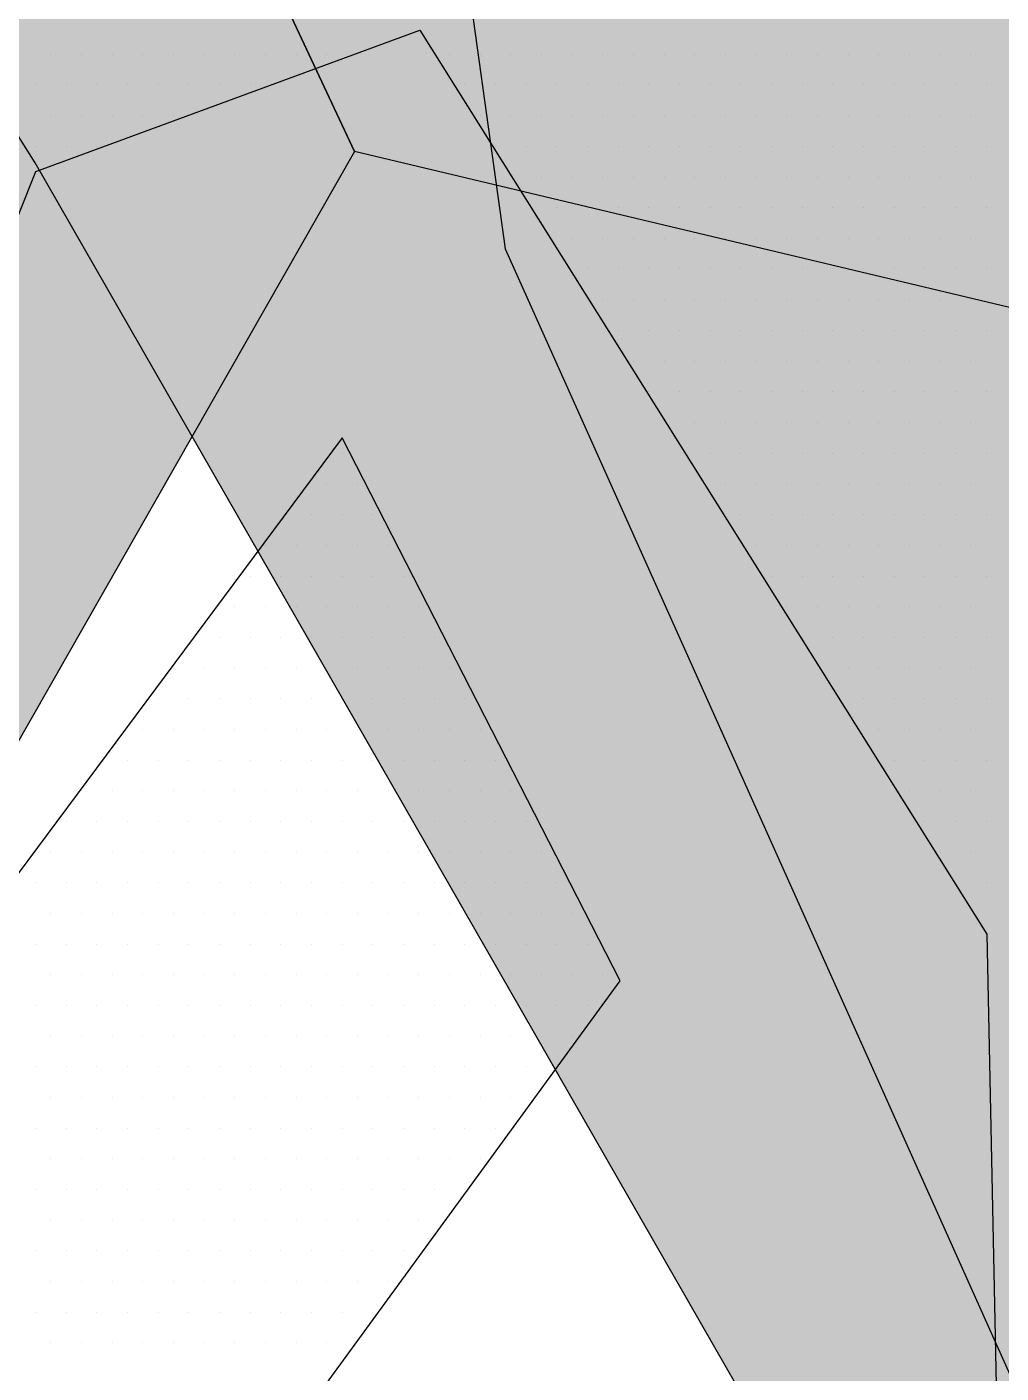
# Paper-space layout 'TOP_A1_00200_01-01-2017_MODELE' of a CAD drawing. Header units: millimetres. Extents: x -52 to 293, y -3 to 294.
# Drawn here: x -16.643 to -13.73, y 51.535 to 55.559 of the extents above; entities that cross this region are included whole.
import ezdxf

# ---------------------------------------------------------------- set-up
doc = ezdxf.new("R2010")
doc.units = ezdxf.units.MM
doc.header["$LTSCALE"] = 2
doc.linetypes.add('CACHEX2', pattern=[0.75, 0.5, -0.25])
for name, color, linetype in [('CALQUE_7', 4, 'Continuous'), ('CARTOUCHE', 7, 'Continuous'), ('rosace', 7, 'Continuous')]:
    doc.layers.add(name, color=color, linetype=linetype)

# ---------------------------------------------------------------- blocks, each defined once
blk = doc.blocks.new('A$C715108E3')
at = {"layer": 'CALQUE_7', "color": 131}
for p, q in [((-7.8185, -14.5238), (-7.8185, -14.5238)), ((-7.7267, -14.5238), (-7.7267, -14.5238)), ((-7.635, -14.5238), (-7.635, -14.5238)), ((-7.5434, -14.5238), (-7.5434, -14.5238)), ((-7.4515, -14.5238), (-7.4515, -14.5238)), ((-7.3597, -14.5238), (-7.3597, -14.5238)), ((-7.2683, -14.5238), (-7.2683, -14.5238)), ((-7.1764, -14.5238), (-7.1764, -14.5238)), ((-7.0846, -14.5238), (-7.0846, -14.5238)), ((-6.9928, -14.5238), (-6.9928, -14.5238)), ((-6.6689, -14.5238), (-6.6689, -14.5238)), ((-6.6262, -14.5238), (-6.6262, -14.5238)), ((-6.5343, -14.5238), (-6.5343, -14.5238)), ((-6.4423, -14.5238), (-6.4423, -14.5238)), ((-6.3511, -14.5238), (-6.3511, -14.5238)), ((-6.259, -14.5238), (-6.259, -14.5238)), ((-6.1674, -14.5238), (-6.1674, -14.5238)), ((-6.0757, -14.5238), (-6.0757, -14.5238)), ((-5.9841, -14.5238), (-5.9841, -14.5238)), ((-5.8921, -14.5238), (-5.8921, -14.5238)), ((-5.8001, -14.5238), (-5.8001, -14.5238)), ((-5.7088, -14.5238), (-5.7088, -14.5238)), ((-5.6168, -14.5238), (-5.6168, -14.5238)), ((-5.5248, -14.5238), (-5.5248, -14.5238)), ((-5.4335, -14.5238), (-5.4335, -14.5238)), ((-5.3417, -14.5238), (-5.3417, -14.5238)), ((-5.2498, -14.5238), (-5.2498, -14.5238)), ((-5.1584, -14.5238), (-5.1584, -14.5238)), ((-5.0665, -14.5238), (-5.0665, -14.5238)), ((-7.8642, -14.6152), (-7.8642, -14.6152)), ((-7.7724, -14.6152), (-7.7724, -14.6152)), ((-7.6809, -14.6152), (-7.6809, -14.6152)), ((-7.5891, -14.6152), (-7.5891, -14.6152)), ((-7.4973, -14.6152), (-7.4973, -14.6152)), ((-7.4058, -14.6152), (-7.4058, -14.6152)), ((-7.314, -14.6152), (-7.314, -14.6152)), ((-7.2222, -14.6152), (-7.2222, -14.6152)), ((-6.6116, -14.6152), (-6.6116, -14.6152)), ((-6.5799, -14.6152), (-6.5799, -14.6152)), ((-6.4886, -14.6152), (-6.4886, -14.6152)), ((-6.3966, -14.6152), (-6.3966, -14.6152)), ((-6.3046, -14.6152), (-6.3046, -14.6152)), ((-6.2133, -14.6152), (-6.2133, -14.6152)), ((-6.1213, -14.6152), (-6.1213, -14.6152)), ((-6.0296, -14.6152), (-6.0296, -14.6152)), ((-5.9376, -14.6152), (-5.9376, -14.6152)), ((-5.8465, -14.6152), (-5.8465, -14.6152)), ((-5.7545, -14.6152), (-5.7545, -14.6152)), ((-5.6625, -14.6152), (-5.6625, -14.6152)), ((-5.5712, -14.6152), (-5.5712, -14.6152)), ((-5.4792, -14.6152), (-5.4792, -14.6152)), ((-5.3874, -14.6152), (-5.3874, -14.6152)), ((-5.2959, -14.6152), (-5.2959, -14.6152)), ((-5.2041, -14.6152), (-5.2041, -14.6152)), ((-5.1123, -14.6152), (-5.1123, -14.6152)), ((-5.0208, -14.6152), (-5.0208, -14.6152)), ((-7.8185, -14.7076), (-7.8185, -14.7076)), ((-7.7267, -14.7076), (-7.7267, -14.7076)), ((-7.635, -14.7076), (-7.635, -14.7076)), ((-7.5434, -14.7076), (-7.5434, -14.7076)), ((-7.4515, -14.7076), (-7.4515, -14.7076)), ((-6.5544, -14.7076), (-6.5544, -14.7076)), ((-6.5343, -14.7076), (-6.5343, -14.7076)), ((-6.4423, -14.7076), (-6.4423, -14.7076)), ((-6.3511, -14.7076), (-6.3511, -14.7076)), ((-6.259, -14.7076), (-6.259, -14.7076)), ((-6.1674, -14.7076), (-6.1674, -14.7076)), ((-6.0757, -14.7076), (-6.0757, -14.7076)), ((-5.9841, -14.7076), (-5.9841, -14.7076)), ((-5.8921, -14.7076), (-5.8921, -14.7076)), ((-5.8001, -14.7076), (-5.8001, -14.7076)), ((-5.7088, -14.7076), (-5.7088, -14.7076)), ((-5.6168, -14.7076), (-5.6168, -14.7076)), ((-5.5248, -14.7076), (-5.5248, -14.7076)), ((-5.4335, -14.7076), (-5.4335, -14.7076)), ((-5.3417, -14.7076), (-5.3417, -14.7076)), ((-5.2498, -14.7076), (-5.2498, -14.7076)), ((-5.1584, -14.7076), (-5.1584, -14.7076)), ((-5.0665, -14.7076), (-5.0665, -14.7076)), ((-7.8642, -14.7991), (-7.8642, -14.7991)), ((-7.7724, -14.7991), (-7.7724, -14.7991)), ((-7.6809, -14.7991), (-7.6809, -14.7991)), ((-6.4965, -14.7991), (-6.4965, -14.7991)), ((-6.4886, -14.7991), (-6.4886, -14.7991)), ((-6.3966, -14.7991), (-6.3966, -14.7991)), ((-6.3046, -14.7991), (-6.3046, -14.7991)), ((-6.2133, -14.7991), (-6.2133, -14.7991)), ((-6.1213, -14.7991), (-6.1213, -14.7991)), ((-6.0296, -14.7991), (-6.0296, -14.7991)), ((-5.9376, -14.7991), (-5.9376, -14.7991)), ((-5.8465, -14.7991), (-5.8465, -14.7991)), ((-5.7545, -14.7991), (-5.7545, -14.7991)), ((-5.6625, -14.7991), (-5.6625, -14.7991)), ((-5.5712, -14.7991), (-5.5712, -14.7991)), ((-5.4792, -14.7991), (-5.4792, -14.7991)), ((-5.3874, -14.7991), (-5.3874, -14.7991)), ((-5.2959, -14.7991), (-5.2959, -14.7991)), ((-5.2041, -14.7991), (-5.2041, -14.7991)), ((-5.1123, -14.7991), (-5.1123, -14.7991)), ((-5.0208, -14.7991), (-5.0208, -14.7991)), ((-6.4391, -14.8905), (-6.4391, -14.8905)), ((-6.3511, -14.8905), (-6.3511, -14.8905)), ((-6.259, -14.8905), (-6.259, -14.8905)), ((-6.1674, -14.8905), (-6.1674, -14.8905)), ((-6.0757, -14.8905), (-6.0757, -14.8905)), ((-5.9841, -14.8905), (-5.9841, -14.8905)), ((-5.8921, -14.8905), (-5.8921, -14.8905)), ((-5.8001, -14.8905), (-5.8001, -14.8905)), ((-5.7088, -14.8905), (-5.7088, -14.8905)), ((-5.6168, -14.8905), (-5.6168, -14.8905)), ((-5.5248, -14.8905), (-5.5248, -14.8905)), ((-5.4335, -14.8905), (-5.4335, -14.8905)), ((-5.3417, -14.8905), (-5.3417, -14.8905)), ((-5.2498, -14.8905), (-5.2498, -14.8905)), ((-5.1584, -14.8905), (-5.1584, -14.8905)), ((-5.0665, -14.8905), (-5.0665, -14.8905)), ((-6.3812, -14.9827), (-6.3812, -14.9827)), ((-6.3046, -14.9827), (-6.3046, -14.9827)), ((-6.2133, -14.9827), (-6.2133, -14.9827)), ((-6.1213, -14.9827), (-6.1213, -14.9827)), ((-6.0296, -14.9827), (-6.0296, -14.9827)), ((-5.9376, -14.9827), (-5.9376, -14.9827)), ((-5.8465, -14.9827), (-5.8465, -14.9827)), ((-5.7545, -14.9827), (-5.7545, -14.9827)), ((-5.6625, -14.9827), (-5.6625, -14.9827)), ((-5.5712, -14.9827), (-5.5712, -14.9827)), ((-5.4792, -14.9827), (-5.4792, -14.9827)), ((-5.3874, -14.9827), (-5.3874, -14.9827)), ((-5.2959, -14.9827), (-5.2959, -14.9827)), ((-5.2041, -14.9827), (-5.2041, -14.9827)), ((-5.1123, -14.9827), (-5.1123, -14.9827)), ((-5.0208, -14.9827), (-5.0208, -14.9827)), ((-6.3239, -15.0742), (-6.3239, -15.0742)), ((-6.259, -15.0742), (-6.259, -15.0742)), ((-6.1674, -15.0742), (-6.1674, -15.0742)), ((-6.0757, -15.0742), (-6.0757, -15.0742)), ((-5.9841, -15.0742), (-5.9841, -15.0742)), ((-5.8921, -15.0742), (-5.8921, -15.0742)), ((-5.8001, -15.0742), (-5.8001, -15.0742)), ((-5.7088, -15.0742), (-5.7088, -15.0742)), ((-5.6168, -15.0742), (-5.6168, -15.0742)), ((-5.5248, -15.0742), (-5.5248, -15.0742)), ((-5.4335, -15.0742), (-5.4335, -15.0742)), ((-5.3417, -15.0742), (-5.3417, -15.0742)), ((-5.2498, -15.0742), (-5.2498, -15.0742)), ((-5.1584, -15.0742), (-5.1584, -15.0742)), ((-5.0665, -15.0742), (-5.0665, -15.0742)), ((-6.2662, -15.1655), (-6.2662, -15.1655)), ((-6.2133, -15.1655), (-6.2133, -15.1655)), ((-6.1213, -15.1655), (-6.1213, -15.1655)), ((-6.0296, -15.1655), (-6.0296, -15.1655)), ((-5.9376, -15.1655), (-5.9376, -15.1655)), ((-5.8465, -15.1655), (-5.8465, -15.1655)), ((-5.7545, -15.1655), (-5.7545, -15.1655)), ((-5.6625, -15.1655), (-5.6625, -15.1655)), ((-5.5712, -15.1655), (-5.5712, -15.1655)), ((-5.4792, -15.1655), (-5.4792, -15.1655)), ((-5.3874, -15.1655), (-5.3874, -15.1655)), ((-5.2959, -15.1655), (-5.2959, -15.1655)), ((-5.2041, -15.1655), (-5.2041, -15.1655)), ((-5.1123, -15.1655), (-5.1123, -15.1655)), ((-5.0208, -15.1655), (-5.0208, -15.1655)), ((-6.2086, -15.2579), (-6.2086, -15.2579)), ((-6.1674, -15.2579), (-6.1674, -15.2579)), ((-6.0757, -15.2579), (-6.0757, -15.2579)), ((-5.9841, -15.2579), (-5.9841, -15.2579)), ((-5.8921, -15.2579), (-5.8921, -15.2579)), ((-5.8001, -15.2579), (-5.8001, -15.2579)), ((-5.7088, -15.2579), (-5.7088, -15.2579)), ((-5.6168, -15.2579), (-5.6168, -15.2579)), ((-5.5248, -15.2579), (-5.5248, -15.2579)), ((-5.4335, -15.2579), (-5.4335, -15.2579)), ((-5.3417, -15.2579), (-5.3417, -15.2579)), ((-5.2498, -15.2579), (-5.2498, -15.2579)), ((-5.1584, -15.2579), (-5.1584, -15.2579)), ((-5.0665, -15.2579), (-5.0665, -15.2579)), ((-6.1517, -15.3493), (-6.1517, -15.3493)), ((-6.1213, -15.3493), (-6.1213, -15.3493)), ((-6.0296, -15.3493), (-6.0296, -15.3493)), ((-5.9376, -15.3493), (-5.9376, -15.3493)), ((-5.8465, -15.3493), (-5.8465, -15.3493)), ((-5.7545, -15.3493), (-5.7545, -15.3493)), ((-5.6625, -15.3493), (-5.6625, -15.3493)), ((-5.5712, -15.3493), (-5.5712, -15.3493)), ((-5.4792, -15.3493), (-5.4792, -15.3493)), ((-5.3874, -15.3493), (-5.3874, -15.3493)), ((-5.2959, -15.3493), (-5.2959, -15.3493)), ((-5.2041, -15.3493), (-5.2041, -15.3493)), ((-5.1123, -15.3493), (-5.1123, -15.3493)), ((-5.0208, -15.3493), (-5.0208, -15.3493)), ((-6.0937, -15.4406), (-6.0937, -15.4406)), ((-6.0757, -15.4406), (-6.0757, -15.4406)), ((-5.9841, -15.4406), (-5.9841, -15.4406)), ((-5.8921, -15.4406), (-5.8921, -15.4406)), ((-5.8001, -15.4406), (-5.8001, -15.4406)), ((-5.7088, -15.4406), (-5.7088, -15.4406)), ((-5.6168, -15.4406), (-5.6168, -15.4406)), ((-5.5248, -15.4406), (-5.5248, -15.4406)), ((-5.4335, -15.4406), (-5.4335, -15.4406)), ((-5.3417, -15.4406), (-5.3417, -15.4406)), ((-5.2498, -15.4406), (-5.2498, -15.4406)), ((-5.1584, -15.4406), (-5.1584, -15.4406)), ((-5.0665, -15.4406), (-5.0665, -15.4406)), ((-6.036, -15.5332), (-6.036, -15.5332)), ((-6.0296, -15.5332), (-6.0296, -15.5332)), ((-5.9376, -15.5332), (-5.9376, -15.5332)), ((-5.8465, -15.5332), (-5.8465, -15.5332)), ((-5.7545, -15.5332), (-5.7545, -15.5332)), ((-5.6625, -15.5332), (-5.6625, -15.5332)), ((-5.5712, -15.5332), (-5.5712, -15.5332)), ((-5.4792, -15.5332), (-5.4792, -15.5332)), ((-5.3874, -15.5332), (-5.3874, -15.5332)), ((-5.2959, -15.5332), (-5.2959, -15.5332)), ((-5.2041, -15.5332), (-5.2041, -15.5332)), ((-5.1123, -15.5332), (-5.1123, -15.5332)), ((-5.0208, -15.5332), (-5.0208, -15.5332)), ((-5.9785, -15.6246), (-5.9785, -15.6246)), ((-5.8921, -15.6246), (-5.8921, -15.6246)), ((-5.8001, -15.6246), (-5.8001, -15.6246)), ((-5.7088, -15.6246), (-5.7088, -15.6246)), ((-5.6168, -15.6246), (-5.6168, -15.6246)), ((-5.5248, -15.6246), (-5.5248, -15.6246)), ((-5.4335, -15.6246), (-5.4335, -15.6246)), ((-5.3417, -15.6246), (-5.3417, -15.6246)), ((-5.2498, -15.6246), (-5.2498, -15.6246)), ((-5.1584, -15.6246), (-5.1584, -15.6246)), ((-5.0665, -15.6246), (-5.0665, -15.6246)), ((-6.9811, -15.7159), (-6.9811, -15.7159)), ((-6.947, -15.7159), (-6.947, -15.7159)), ((-5.9208, -15.7159), (-5.9208, -15.7159)), ((-5.8465, -15.7159), (-5.8465, -15.7159)), ((-5.7545, -15.7159), (-5.7545, -15.7159)), ((-5.6625, -15.7159), (-5.6625, -15.7159)), ((-5.5712, -15.7159), (-5.5712, -15.7159)), ((-5.4792, -15.7159), (-5.4792, -15.7159)), ((-5.3874, -15.7159), (-5.3874, -15.7159)), ((-5.2959, -15.7159), (-5.2959, -15.7159)), ((-5.2041, -15.7159), (-5.2041, -15.7159)), ((-5.1123, -15.7159), (-5.1123, -15.7159)), ((-5.0208, -15.7159), (-5.0208, -15.7159)), ((-7.049, -15.8081), (-7.049, -15.8081)), ((-6.9924, -15.8081), (-6.9924, -15.8081)), ((-6.9013, -15.8081), (-6.9013, -15.8081)), ((-5.863, -15.8083), (-5.863, -15.8083)), ((-5.8001, -15.8083), (-5.8001, -15.8083)), ((-5.7088, -15.8083), (-5.7088, -15.8083)), ((-5.6168, -15.8083), (-5.6168, -15.8083)), ((-5.5248, -15.8083), (-5.5248, -15.8083)), ((-5.4335, -15.8083), (-5.4335, -15.8083)), ((-5.3417, -15.8083), (-5.3417, -15.8083)), ((-5.2498, -15.8083), (-5.2498, -15.8083)), ((-5.1584, -15.8083), (-5.1584, -15.8083)), ((-5.0665, -15.8083), (-5.0665, -15.8083)), ((-7.1176, -15.8996), (-7.1176, -15.8996)), ((-7.0389, -15.8996), (-7.0389, -15.8996)), ((-6.947, -15.8996), (-6.947, -15.8996)), ((-6.8552, -15.8996), (-6.8552, -15.8996)), ((-5.8061, -15.8994), (-5.8061, -15.8994)), ((-5.7545, -15.8994), (-5.7545, -15.8994)), ((-5.6625, -15.8994), (-5.6625, -15.8994)), ((-5.5712, -15.8994), (-5.5712, -15.8994)), ((-5.4792, -15.8994), (-5.4792, -15.8994)), ((-5.3874, -15.8994), (-5.3874, -15.8994)), ((-5.2959, -15.8994), (-5.2959, -15.8994)), ((-5.2041, -15.8994), (-5.2041, -15.8994)), ((-5.1123, -15.8994), (-5.1123, -15.8994)), ((-5.0208, -15.8994), (-5.0208, -15.8994)), ((-7.1856, -15.991), (-7.1856, -15.991)), ((-7.1764, -15.991), (-7.1764, -15.991)), ((-7.0846, -15.991), (-7.0846, -15.991)), ((-6.9924, -15.991), (-6.9924, -15.991)), ((-6.9013, -15.991), (-6.9013, -15.991)), ((-6.8095, -15.991), (-6.8095, -15.991)), ((-5.7485, -15.991), (-5.7485, -15.991)), ((-5.7088, -15.991), (-5.7088, -15.991)), ((-5.6168, -15.991), (-5.6168, -15.991)), ((-5.5248, -15.991), (-5.5248, -15.991)), ((-5.4335, -15.991), (-5.4335, -15.991)), ((-5.3417, -15.991), (-5.3417, -15.991)), ((-5.2498, -15.991), (-5.2498, -15.991)), ((-5.1584, -15.991), (-5.1584, -15.991)), ((-5.0665, -15.991), (-5.0665, -15.991)), ((-7.254, -16.0834), (-7.254, -16.0834)), ((-7.2222, -16.0834), (-7.2222, -16.0834)), ((-7.1307, -16.0834), (-7.1307, -16.0834)), ((-7.0389, -16.0834), (-7.0389, -16.0834)), ((-6.947, -16.0834), (-6.947, -16.0834)), ((-6.8552, -16.0834), (-6.8552, -16.0834)), ((-6.7637, -16.0834), (-6.7637, -16.0834)), ((-5.6908, -16.0834), (-5.6908, -16.0834)), ((-5.6625, -16.0834), (-5.6625, -16.0834)), ((-5.5712, -16.0834), (-5.5712, -16.0834)), ((-5.4792, -16.0834), (-5.4792, -16.0834)), ((-5.3874, -16.0834), (-5.3874, -16.0834)), ((-5.2959, -16.0834), (-5.2959, -16.0834)), ((-5.2041, -16.0834), (-5.2041, -16.0834)), ((-5.1123, -16.0834), (-5.1123, -16.0834)), ((-5.0208, -16.0834), (-5.0208, -16.0834)), ((-7.3228, -16.1747), (-7.3228, -16.1747)), ((-7.2683, -16.1747), (-7.2683, -16.1747)), ((-7.1764, -16.1747), (-7.1764, -16.1747)), ((-7.0846, -16.1747), (-7.0846, -16.1747)), ((-6.9924, -16.1747), (-6.9924, -16.1747)), ((-6.9013, -16.1747), (-6.9013, -16.1747)), ((-6.8095, -16.1747), (-6.8095, -16.1747)), ((-6.7175, -16.1747), (-6.7175, -16.1747)), ((-5.6329, -16.1747), (-5.6329, -16.1747)), ((-5.6168, -16.1747), (-5.6168, -16.1747)), ((-5.5248, -16.1747), (-5.5248, -16.1747)), ((-5.4335, -16.1747), (-5.4335, -16.1747)), ((-5.3417, -16.1747), (-5.3417, -16.1747)), ((-5.2498, -16.1747), (-5.2498, -16.1747)), ((-5.1584, -16.1747), (-5.1584, -16.1747)), ((-5.0665, -16.1747), (-5.0665, -16.1747)), ((-7.3908, -16.2673), (-7.3908, -16.2673)), ((-7.314, -16.2673), (-7.314, -16.2673)), ((-7.2222, -16.2673), (-7.2222, -16.2673)), ((-7.1307, -16.2673), (-7.1307, -16.2673)), ((-7.0389, -16.2673), (-7.0389, -16.2673)), ((-6.947, -16.2673), (-6.947, -16.2673)), ((-6.8552, -16.2673), (-6.8552, -16.2673)), ((-6.7637, -16.2673), (-6.7637, -16.2673)), ((-6.6719, -16.2673), (-6.6719, -16.2673)), ((-5.5755, -16.2675), (-5.5755, -16.2675)), ((-5.5712, -16.2675), (-5.5712, -16.2675)), ((-5.4792, -16.2675), (-5.4792, -16.2675)), ((-5.3874, -16.2675), (-5.3874, -16.2675)), ((-5.2959, -16.2675), (-5.2959, -16.2675)), ((-5.2041, -16.2675), (-5.2041, -16.2675)), ((-5.1123, -16.2675), (-5.1123, -16.2675)), ((-5.0208, -16.2675), (-5.0208, -16.2675)), ((-7.4592, -16.3587), (-7.4592, -16.3587)), ((-7.4515, -16.3587), (-7.4515, -16.3587)), ((-7.3597, -16.3587), (-7.3597, -16.3587)), ((-7.2683, -16.3587), (-7.2683, -16.3587)), ((-7.1764, -16.3587), (-7.1764, -16.3587)), ((-7.0846, -16.3587), (-7.0846, -16.3587)), ((-6.9924, -16.3587), (-6.9924, -16.3587)), ((-6.9013, -16.3587), (-6.9013, -16.3587)), ((-6.8095, -16.3587), (-6.8095, -16.3587)), ((-6.7175, -16.3587), (-6.7175, -16.3587)), ((-6.6262, -16.3587), (-6.6262, -16.3587)), ((-5.5178, -16.3587), (-5.5178, -16.3587)), ((-5.4335, -16.3587), (-5.4335, -16.3587)), ((-5.3417, -16.3587), (-5.3417, -16.3587)), ((-5.2498, -16.3587), (-5.2498, -16.3587)), ((-5.1584, -16.3587), (-5.1584, -16.3587)), ((-5.0665, -16.3587), (-5.0665, -16.3587)), ((-7.5276, -16.45), (-7.5276, -16.45)), ((-7.4973, -16.45), (-7.4973, -16.45)), ((-7.4058, -16.45), (-7.4058, -16.45)), ((-7.314, -16.45), (-7.314, -16.45)), ((-7.2222, -16.45), (-7.2222, -16.45)), ((-7.1307, -16.45), (-7.1307, -16.45)), ((-7.0389, -16.45), (-7.0389, -16.45)), ((-6.947, -16.45), (-6.947, -16.45)), ((-6.8552, -16.45), (-6.8552, -16.45)), ((-6.7637, -16.45), (-6.7637, -16.45)), ((-6.6719, -16.45), (-6.6719, -16.45)), ((-6.5797, -16.45), (-6.5797, -16.45)), ((-5.4603, -16.45), (-5.4603, -16.45)), ((-5.3874, -16.45), (-5.3874, -16.45)), ((-5.2959, -16.45), (-5.2959, -16.45)), ((-5.2041, -16.45), (-5.2041, -16.45)), ((-5.1123, -16.45), (-5.1123, -16.45)), ((-5.0208, -16.45), (-5.0208, -16.45)), ((-7.5957, -16.5424), (-7.5957, -16.5424)), ((-7.5434, -16.5424), (-7.5434, -16.5424)), ((-7.4515, -16.5424), (-7.4515, -16.5424)), ((-7.3597, -16.5424), (-7.3597, -16.5424)), ((-7.2683, -16.5424), (-7.2683, -16.5424)), ((-7.1764, -16.5424), (-7.1764, -16.5424)), ((-7.0846, -16.5424), (-7.0846, -16.5424)), ((-6.9924, -16.5424), (-6.9924, -16.5424)), ((-6.9013, -16.5424), (-6.9013, -16.5424)), ((-6.8095, -16.5424), (-6.8095, -16.5424)), ((-6.7175, -16.5424), (-6.7175, -16.5424)), ((-6.6262, -16.5424), (-6.6262, -16.5424)), ((-6.5343, -16.5424), (-6.5343, -16.5424)), ((-5.4031, -16.5424), (-5.4031, -16.5424)), ((-5.3417, -16.5424), (-5.3417, -16.5424)), ((-5.2498, -16.5424), (-5.2498, -16.5424)), ((-5.1584, -16.5424), (-5.1584, -16.5424)), ((-5.0665, -16.5424), (-5.0665, -16.5424)), ((-7.6641, -16.6339), (-7.6641, -16.6339)), ((-7.5891, -16.6339), (-7.5891, -16.6339)), ((-7.4973, -16.6339), (-7.4973, -16.6339)), ((-7.4058, -16.6339), (-7.4058, -16.6339)), ((-7.314, -16.6339), (-7.314, -16.6339)), ((-7.2222, -16.6339), (-7.2222, -16.6339)), ((-7.1307, -16.6339), (-7.1307, -16.6339)), ((-7.0389, -16.6339), (-7.0389, -16.6339)), ((-6.947, -16.6339), (-6.947, -16.6339)), ((-6.8552, -16.6339), (-6.8552, -16.6339)), ((-6.7637, -16.6339), (-6.7637, -16.6339)), ((-6.6719, -16.6339), (-6.6719, -16.6339)), ((-6.5797, -16.6339), (-6.5797, -16.6339)), ((-6.4886, -16.6339), (-6.4886, -16.6339)), ((-5.3454, -16.6339), (-5.3454, -16.6339)), ((-5.2959, -16.6339), (-5.2959, -16.6339)), ((-5.2041, -16.6339), (-5.2041, -16.6339)), ((-5.1123, -16.6339), (-5.1123, -16.6339)), ((-5.0208, -16.6339), (-5.0208, -16.6339)), ((-7.7321, -16.7251), (-7.7321, -16.7251)), ((-7.7267, -16.7251), (-7.7267, -16.7251)), ((-7.635, -16.7251), (-7.635, -16.7251)), ((-7.5434, -16.7251), (-7.5434, -16.7251)), ((-7.4515, -16.7251), (-7.4515, -16.7251)), ((-7.3597, -16.7251), (-7.3597, -16.7251)), ((-7.2683, -16.7251), (-7.2683, -16.7251)), ((-7.1764, -16.7251), (-7.1764, -16.7251)), ((-7.0846, -16.7251), (-7.0846, -16.7251)), ((-6.9924, -16.7251), (-6.9924, -16.7251)), ((-6.9013, -16.7251), (-6.9013, -16.7251)), ((-6.8095, -16.7251), (-6.8095, -16.7251)), ((-6.7175, -16.7251), (-6.7175, -16.7251)), ((-6.6262, -16.7251), (-6.6262, -16.7251)), ((-6.5343, -16.7251), (-6.5343, -16.7251)), ((-6.4423, -16.7251), (-6.4423, -16.7251)), ((-5.2877, -16.7251), (-5.2877, -16.7251)), ((-5.2498, -16.7251), (-5.2498, -16.7251)), ((-5.1584, -16.7251), (-5.1584, -16.7251)), ((-5.0665, -16.7251), (-5.0665, -16.7251)), ((-7.8005, -16.8175), (-7.8005, -16.8175)), ((-7.7724, -16.8175), (-7.7724, -16.8175)), ((-7.6809, -16.8175), (-7.6809, -16.8175)), ((-7.5891, -16.8175), (-7.5891, -16.8175)), ((-7.4973, -16.8175), (-7.4973, -16.8175)), ((-7.4058, -16.8175), (-7.4058, -16.8175)), ((-7.314, -16.8175), (-7.314, -16.8175)), ((-7.2222, -16.8175), (-7.2222, -16.8175)), ((-7.1307, -16.8175), (-7.1307, -16.8175)), ((-7.0389, -16.8175), (-7.0389, -16.8175)), ((-6.947, -16.8175), (-6.947, -16.8175)), ((-6.8552, -16.8175), (-6.8552, -16.8175)), ((-6.7637, -16.8175), (-6.7637, -16.8175)), ((-6.6719, -16.8175), (-6.6719, -16.8175)), ((-6.5797, -16.8175), (-6.5797, -16.8175)), ((-6.4886, -16.8175), (-6.4886, -16.8175)), ((-6.3966, -16.8175), (-6.3966, -16.8175)), ((-5.2301, -16.8175), (-5.2301, -16.8175)), ((-5.2041, -16.8175), (-5.2041, -16.8175)), ((-5.1123, -16.8175), (-5.1123, -16.8175)), ((-5.0208, -16.8175), (-5.0208, -16.8175)), ((-7.8693, -16.909), (-7.8693, -16.909)), ((-7.8187, -16.909), (-7.8187, -16.909)), ((-7.7267, -16.909), (-7.7267, -16.909)), ((-7.635, -16.909), (-7.635, -16.909)), ((-7.5434, -16.909), (-7.5434, -16.909)), ((-7.4515, -16.909), (-7.4515, -16.909)), ((-7.3597, -16.909), (-7.3597, -16.909)), ((-7.2683, -16.909), (-7.2683, -16.909)), ((-7.1764, -16.909), (-7.1764, -16.909)), ((-7.0846, -16.909), (-7.0846, -16.909)), ((-6.9924, -16.909), (-6.9924, -16.909)), ((-6.9013, -16.909), (-6.9013, -16.909)), ((-6.8095, -16.909), (-6.8095, -16.909)), ((-6.7175, -16.909), (-6.7175, -16.909)), ((-6.6262, -16.909), (-6.6262, -16.909)), ((-6.5343, -16.909), (-6.5343, -16.909)), ((-6.4423, -16.909), (-6.4423, -16.909)), ((-6.3511, -16.909), (-6.3511, -16.909)), ((-5.1726, -16.909), (-5.1726, -16.909)), ((-5.1584, -16.909), (-5.1584, -16.909)), ((-5.0665, -16.909), (-5.0665, -16.909)), ((-7.8642, -17.0003), (-7.8642, -17.0003)), ((-7.7724, -17.0003), (-7.7724, -17.0003)), ((-7.6809, -17.0003), (-7.6809, -17.0003)), ((-7.5891, -17.0003), (-7.5891, -17.0003)), ((-7.4973, -17.0003), (-7.4973, -17.0003)), ((-7.4058, -17.0003), (-7.4058, -17.0003)), ((-7.314, -17.0003), (-7.314, -17.0003)), ((-7.2222, -17.0003), (-7.2222, -17.0003)), ((-7.1307, -17.0003), (-7.1307, -17.0003)), ((-7.0389, -17.0003), (-7.0389, -17.0003)), ((-6.947, -17.0003), (-6.947, -17.0003)), ((-6.8552, -17.0003), (-6.8552, -17.0003)), ((-6.7637, -17.0003), (-6.7637, -17.0003)), ((-6.6719, -17.0003), (-6.6719, -17.0003)), ((-6.5797, -17.0003), (-6.5797, -17.0003)), ((-6.4886, -17.0003), (-6.4886, -17.0003)), ((-6.3966, -17.0003), (-6.3966, -17.0003)), ((-6.3046, -17.0003), (-6.3046, -17.0003)), ((-5.1149, -17.0003), (-5.1149, -17.0003)), ((-5.1123, -17.0003), (-5.1123, -17.0003)), ((-5.0208, -17.0003), (-5.0208, -17.0003)), ((-7.8187, -17.0928), (-7.8187, -17.0928)), ((-7.7267, -17.0928), (-7.7267, -17.0928)), ((-7.635, -17.0928), (-7.635, -17.0928)), ((-7.5434, -17.0928), (-7.5434, -17.0928)), ((-7.4515, -17.0928), (-7.4515, -17.0928)), ((-7.3597, -17.0928), (-7.3597, -17.0928)), ((-7.2683, -17.0928), (-7.2683, -17.0928)), ((-7.1764, -17.0928), (-7.1764, -17.0928)), ((-7.0846, -17.0928), (-7.0846, -17.0928)), ((-6.9924, -17.0928), (-6.9924, -17.0928)), ((-6.9013, -17.0928), (-6.9013, -17.0928)), ((-6.8095, -17.0928), (-6.8095, -17.0928)), ((-6.7175, -17.0928), (-6.7175, -17.0928)), ((-6.6262, -17.0928), (-6.6262, -17.0928)), ((-6.5343, -17.0928), (-6.5343, -17.0928)), ((-6.4423, -17.0928), (-6.4423, -17.0928)), ((-6.3511, -17.0928), (-6.3511, -17.0928)), ((-6.259, -17.0928), (-6.259, -17.0928)), ((-5.0579, -17.0928), (-5.0579, -17.0928)), ((-7.8642, -17.1843), (-7.8642, -17.1843)), ((-7.7724, -17.1843), (-7.7724, -17.1843)), ((-7.6809, -17.1843), (-7.6809, -17.1843)), ((-7.5891, -17.1843), (-7.5891, -17.1843)), ((-7.4973, -17.1843), (-7.4973, -17.1843)), ((-7.4058, -17.1843), (-7.4058, -17.1843)), ((-7.314, -17.1843), (-7.314, -17.1843)), ((-7.2222, -17.1843), (-7.2222, -17.1843)), ((-7.1307, -17.1843), (-7.1307, -17.1843)), ((-7.0389, -17.1843), (-7.0389, -17.1843)), ((-6.947, -17.1843), (-6.947, -17.1843)), ((-6.8552, -17.1843), (-6.8552, -17.1843)), ((-6.7637, -17.1843), (-6.7637, -17.1843)), ((-6.6719, -17.1843), (-6.6719, -17.1843)), ((-6.5797, -17.1843), (-6.5797, -17.1843)), ((-6.4886, -17.1843), (-6.4886, -17.1843)), ((-6.3966, -17.1843), (-6.3966, -17.1843)), ((-6.3046, -17.1843), (-6.3046, -17.1843)), ((-6.2133, -17.1843), (-6.2133, -17.1843)), ((-5.0182, -17.1843), (-5.0182, -17.1843)), ((-7.8187, -17.2756), (-7.8187, -17.2756)), ((-7.7267, -17.2756), (-7.7267, -17.2756)), ((-7.635, -17.2756), (-7.635, -17.2756)), ((-7.5434, -17.2756), (-7.5434, -17.2756)), ((-7.4515, -17.2756), (-7.4515, -17.2756)), ((-7.3597, -17.2756), (-7.3597, -17.2756)), ((-7.2683, -17.2756), (-7.2683, -17.2756)), ((-7.1764, -17.2756), (-7.1764, -17.2756)), ((-7.0846, -17.2756), (-7.0846, -17.2756)), ((-6.9924, -17.2756), (-6.9924, -17.2756)), ((-6.9013, -17.2756), (-6.9013, -17.2756)), ((-6.8095, -17.2756), (-6.8095, -17.2756)), ((-6.7175, -17.2756), (-6.7175, -17.2756)), ((-6.6262, -17.2756), (-6.6262, -17.2756)), ((-6.5343, -17.2756), (-6.5343, -17.2756)), ((-6.4423, -17.2756), (-6.4423, -17.2756)), ((-6.3511, -17.2756), (-6.3511, -17.2756)), ((-6.259, -17.2756), (-6.259, -17.2756)), ((-6.1674, -17.2756), (-6.1674, -17.2756)), ((-5.0167, -17.2756), (-5.0167, -17.2756)), ((-7.8642, -17.368), (-7.8642, -17.368)), ((-7.7724, -17.368), (-7.7724, -17.368)), ((-7.6809, -17.368), (-7.6809, -17.368)), ((-7.5891, -17.368), (-7.5891, -17.368)), ((-7.4973, -17.368), (-7.4973, -17.368)), ((-7.4058, -17.368), (-7.4058, -17.368)), ((-7.314, -17.368), (-7.314, -17.368)), ((-7.2222, -17.368), (-7.2222, -17.368)), ((-7.1307, -17.368), (-7.1307, -17.368)), ((-7.0389, -17.368), (-7.0389, -17.368)), ((-6.947, -17.368), (-6.947, -17.368)), ((-6.8552, -17.368), (-6.8552, -17.368)), ((-6.7637, -17.368), (-6.7637, -17.368)), ((-6.6719, -17.368), (-6.6719, -17.368)), ((-6.5797, -17.368), (-6.5797, -17.368)), ((-6.4886, -17.368), (-6.4886, -17.368)), ((-6.3966, -17.368), (-6.3966, -17.368)), ((-6.3046, -17.368), (-6.3046, -17.368)), ((-6.2133, -17.368), (-6.2133, -17.368)), ((-5.0142, -17.368), (-5.0142, -17.368)), ((-7.8187, -17.4592), (-7.8187, -17.4592)), ((-7.7267, -17.4592), (-7.7267, -17.4592)), ((-7.635, -17.4592), (-7.635, -17.4592)), ((-7.5434, -17.4592), (-7.5434, -17.4592)), ((-7.4515, -17.4592), (-7.4515, -17.4592)), ((-7.3597, -17.4592), (-7.3597, -17.4592)), ((-7.2683, -17.4592), (-7.2683, -17.4592)), ((-7.1764, -17.4592), (-7.1764, -17.4592)), ((-7.0846, -17.4592), (-7.0846, -17.4592)), ((-6.9924, -17.4592), (-6.9924, -17.4592)), ((-6.9013, -17.4592), (-6.9013, -17.4592)), ((-6.8095, -17.4592), (-6.8095, -17.4592)), ((-6.7175, -17.4592), (-6.7175, -17.4592)), ((-6.6262, -17.4592), (-6.6262, -17.4592)), ((-6.5343, -17.4592), (-6.5343, -17.4592)), ((-6.4423, -17.4592), (-6.4423, -17.4592)), ((-6.3511, -17.4592), (-6.3511, -17.4592)), ((-6.259, -17.4592), (-6.259, -17.4592)), ((-5.0127, -17.4592), (-5.0127, -17.4592)), ((-7.8642, -17.5507), (-7.8642, -17.5507)), ((-7.7724, -17.5507), (-7.7724, -17.5507)), ((-7.6809, -17.5507), (-7.6809, -17.5507)), ((-7.5891, -17.5507), (-7.5891, -17.5507)), ((-7.4973, -17.5507), (-7.4973, -17.5507)), ((-7.4058, -17.5507), (-7.4058, -17.5507)), ((-7.314, -17.5507), (-7.314, -17.5507)), ((-7.2222, -17.5507), (-7.2222, -17.5507)), ((-7.1307, -17.5507), (-7.1307, -17.5507)), ((-7.0389, -17.5507), (-7.0389, -17.5507)), ((-6.947, -17.5507), (-6.947, -17.5507)), ((-6.8552, -17.5507), (-6.8552, -17.5507)), ((-6.7637, -17.5507), (-6.7637, -17.5507)), ((-6.6719, -17.5507), (-6.6719, -17.5507)), ((-6.5797, -17.5507), (-6.5797, -17.5507)), ((-6.4886, -17.5507), (-6.4886, -17.5507)), ((-6.3966, -17.5507), (-6.3966, -17.5507)), ((-6.3046, -17.5507), (-6.3046, -17.5507)), ((-5.0103, -17.5507), (-5.0103, -17.5507)), ((-7.8187, -17.6431), (-7.8187, -17.6431)), ((-7.7267, -17.6431), (-7.7267, -17.6431)), ((-7.635, -17.6431), (-7.635, -17.6431)), ((-7.5434, -17.6431), (-7.5434, -17.6431)), ((-7.4515, -17.6431), (-7.4515, -17.6431)), ((-7.3597, -17.6431), (-7.3597, -17.6431)), ((-7.2683, -17.6431), (-7.2683, -17.6431)), ((-7.1764, -17.6431), (-7.1764, -17.6431)), ((-7.0846, -17.6431), (-7.0846, -17.6431)), ((-6.9924, -17.6431), (-6.9924, -17.6431)), ((-6.9013, -17.6431), (-6.9013, -17.6431)), ((-6.8095, -17.6431), (-6.8095, -17.6431)), ((-6.7175, -17.6431), (-6.7175, -17.6431)), ((-6.6262, -17.6431), (-6.6262, -17.6431)), ((-6.5343, -17.6431), (-6.5343, -17.6431)), ((-6.4423, -17.6431), (-6.4423, -17.6431)), ((-5.0088, -17.6431), (-5.0088, -17.6431)), ((-7.8642, -17.7343), (-7.8642, -17.7343)), ((-7.7724, -17.7343), (-7.7724, -17.7343)), ((-7.6809, -17.7343), (-7.6809, -17.7343)), ((-7.5891, -17.7343), (-7.5891, -17.7343)), ((-7.4973, -17.7343), (-7.4973, -17.7343)), ((-7.4058, -17.7343), (-7.4058, -17.7343)), ((-7.314, -17.7343), (-7.314, -17.7343)), ((-7.2222, -17.7343), (-7.2222, -17.7343)), ((-7.1307, -17.7343), (-7.1307, -17.7343)), ((-7.0389, -17.7343), (-7.0389, -17.7343)), ((-6.947, -17.7343), (-6.947, -17.7343)), ((-6.8552, -17.7343), (-6.8552, -17.7343)), ((-6.7637, -17.7343), (-6.7637, -17.7343)), ((-6.6719, -17.7343), (-6.6719, -17.7343)), ((-6.5797, -17.7343), (-6.5797, -17.7343)), ((-6.4886, -17.7343), (-6.4886, -17.7343)), ((-5.0066, -17.7343), (-5.0066, -17.7343)), ((-7.8187, -17.8258), (-7.8187, -17.8258)), ((-7.7267, -17.8258), (-7.7267, -17.8258)), ((-7.635, -17.8258), (-7.635, -17.8258)), ((-7.5434, -17.8258), (-7.5434, -17.8258)), ((-7.4515, -17.8258), (-7.4515, -17.8258)), ((-7.3597, -17.8258), (-7.3597, -17.8258)), ((-7.2683, -17.8258), (-7.2683, -17.8258)), ((-7.1764, -17.8258), (-7.1764, -17.8258)), ((-7.0846, -17.8258), (-7.0846, -17.8258)), ((-6.9924, -17.8258), (-6.9924, -17.8258)), ((-6.9013, -17.8258), (-6.9013, -17.8258)), ((-6.8095, -17.8258), (-6.8095, -17.8258)), ((-6.7175, -17.8258), (-6.7175, -17.8258)), ((-6.6262, -17.8258), (-6.6262, -17.8258)), ((-6.5343, -17.8258), (-6.5343, -17.8258)), ((-5.0051, -17.8258), (-5.0051, -17.8258)), ((-7.8642, -17.9182), (-7.8642, -17.9182)), ((-7.7724, -17.9182), (-7.7724, -17.9182)), ((-7.6809, -17.9182), (-7.6809, -17.9182)), ((-7.5891, -17.9182), (-7.5891, -17.9182)), ((-7.4973, -17.9182), (-7.4973, -17.9182)), ((-7.4058, -17.9182), (-7.4058, -17.9182)), ((-7.314, -17.9182), (-7.314, -17.9182)), ((-7.2222, -17.9182), (-7.2222, -17.9182)), ((-7.1307, -17.9182), (-7.1307, -17.9182)), ((-7.0389, -17.9182), (-7.0389, -17.9182)), ((-6.947, -17.9182), (-6.947, -17.9182)), ((-6.8552, -17.9182), (-6.8552, -17.9182)), ((-6.7637, -17.9182), (-6.7637, -17.9182)), ((-6.6719, -17.9182), (-6.6719, -17.9182)), ((-6.5797, -17.9182), (-6.5797, -17.9182)), ((-5.0036, -17.9182), (-5.0036, -17.9182)), ((-7.8187, -18.0097), (-7.8187, -18.0097)), ((-7.7267, -18.0097), (-7.7267, -18.0097)), ((-7.635, -18.0097), (-7.635, -18.0097)), ((-7.5434, -18.0097), (-7.5434, -18.0097)), ((-7.4515, -18.0097), (-7.4515, -18.0097)), ((-7.3597, -18.0097), (-7.3597, -18.0097)), ((-7.2683, -18.0097), (-7.2683, -18.0097)), ((-7.1764, -18.0097), (-7.1764, -18.0097)), ((-7.0846, -18.0097), (-7.0846, -18.0097)), ((-6.9924, -18.0097), (-6.9924, -18.0097)), ((-6.9013, -18.0097), (-6.9013, -18.0097)), ((-6.8095, -18.0097), (-6.8095, -18.0097)), ((-6.7175, -18.0097), (-6.7175, -18.0097)), ((-5.0013, -18.0097), (-5.0013, -18.0097)), ((-7.8642, -18.1009), (-7.8642, -18.1009)), ((-7.7724, -18.1009), (-7.7724, -18.1009)), ((-7.6809, -18.1009), (-7.6809, -18.1009)), ((-7.5891, -18.1009), (-7.5891, -18.1009)), ((-7.4973, -18.1009), (-7.4973, -18.1009)), ((-7.4058, -18.1009), (-7.4058, -18.1009)), ((-7.314, -18.1009), (-7.314, -18.1009)), ((-7.2222, -18.1009), (-7.2222, -18.1009)), ((-7.1307, -18.1009), (-7.1307, -18.1009)), ((-7.0389, -18.1009), (-7.0389, -18.1009)), ((-6.947, -18.1009), (-6.947, -18.1009)), ((-6.8552, -18.1009), (-6.8552, -18.1009)), ((-6.7637, -18.1009), (-6.7637, -18.1009)), ((-4.9998, -18.1009), (-4.9998, -18.1009)), ((-7.8187, -18.1933), (-7.8187, -18.1933)), ((-7.7267, -18.1933), (-7.7267, -18.1933)), ((-7.635, -18.1933), (-7.635, -18.1933)), ((-7.5434, -18.1933), (-7.5434, -18.1933)), ((-7.4515, -18.1933), (-7.4515, -18.1933)), ((-7.3597, -18.1933), (-7.3597, -18.1933)), ((-7.2683, -18.1933), (-7.2683, -18.1933)), ((-7.1764, -18.1933), (-7.1764, -18.1933)), ((-7.0846, -18.1933), (-7.0846, -18.1933)), ((-6.9924, -18.1933), (-6.9924, -18.1933)), ((-6.9013, -18.1933), (-6.9013, -18.1933)), ((-6.8095, -18.1933), (-6.8095, -18.1933)), ((-4.9974, -18.1933), (-4.9974, -18.1933)), ((-7.8642, -18.2848), (-7.8642, -18.2848)), ((-7.7724, -18.2848), (-7.7724, -18.2848)), ((-7.6809, -18.2848), (-7.6809, -18.2848)), ((-7.5891, -18.2848), (-7.5891, -18.2848)), ((-7.4973, -18.2848), (-7.4973, -18.2848)), ((-7.4058, -18.2848), (-7.4058, -18.2848)), ((-7.314, -18.2848), (-7.314, -18.2848)), ((-7.2222, -18.2848), (-7.2222, -18.2848)), ((-7.1307, -18.2848), (-7.1307, -18.2848)), ((-7.0389, -18.2848), (-7.0389, -18.2848)), ((-6.947, -18.2848), (-6.947, -18.2848)), ((-6.8552, -18.2848), (-6.8552, -18.2848)), ((-4.9957, -18.2848), (-4.9957, -18.2848)), ((-7.8187, -18.3761), (-7.8187, -18.3761)), ((-7.7267, -18.3761), (-7.7267, -18.3761)), ((-7.635, -18.3761), (-7.635, -18.3761)), ((-7.5434, -18.3761), (-7.5434, -18.3761)), ((-7.4515, -18.3761), (-7.4515, -18.3761)), ((-7.3597, -18.3761), (-7.3597, -18.3761)), ((-7.2683, -18.3761), (-7.2683, -18.3761)), ((-7.1764, -18.3761), (-7.1764, -18.3761)), ((-7.0846, -18.3761), (-7.0846, -18.3761)), ((-6.9924, -18.3761), (-6.9924, -18.3761)), ((-4.9934, -18.3761), (-4.9934, -18.3761))]:
    blk.add_line(p, q, dxfattribs=at)
blk.add_lwpolyline([(-7.6382, -19.3811), (-6.116, -17.2939), (-6.9465, -15.6702), (-8.594, -17.8822), (-9.3485, -18.5991), (-7.8631, -14.874), (-6.7146, -14.4511), (-5.0186, -17.1537), (-4.9784, -19.1278)], dxfattribs=at)
blk = doc.blocks.new('A$C581E6685')
at = {"layer": 'rosace'}
for color, points in [(142, [(-45.3965, 37.4846), (-39.5666, 28.8703), (-39.344, 28.5414), (-39.8519, 24.2064), (-36.9477, 25.4853), (-26.3566, 30.2032), (-36.1863, 24.0789), (-38.2746, 22.2236), (-38.1337, 21.2132), (-33.6363, 11.1845), (-39.5393, 21.4709), (-40.6525, 23.2405), (-42.0615, 23.3525), (-53.1072, 18.3767), (-43.3972, 24.4856), (-40.4756, 26.2259), (-40.684, 26.8894)]), (140, [(-45.3965, 37.4846), (-41.9745, 25.9278), (-41.7809, 23.8865), (-42.0615, 23.3525), (-44.9268, 21.9767), (-53.1072, 18.3767), (-40.8028, 21.6905), (-39.5666, 22.0268), (-38.2746, 22.2236), (-38.1337, 21.2132), (-33.6363, 11.1845), (-36.0802, 21.4612), (-37.3405, 24.3346), (-37.4251, 24.9804), (-36.9477, 25.4853), (-26.3566, 30.2032), (-37.8747, 26.8339), (-39.7286, 26.4119), (-40.3751, 26.6371), (-40.684, 26.8894)]), (32, [(-39.8519, 24.2064), (-38.5844, 21.5046), (-46.2303, 8.0935)]), (40, [(-39.8519, 24.2064), (-23.2602, 17.8548), (-38.5844, 21.5046)])]:
    blk.add_hatch(color=color, dxfattribs=at).paths.add_polyline_path(points)
at = {"layer": 'rosace', "color": 142}
blk.add_lwpolyline([(-45.3965, 37.4846), (-39.3434, 28.5414), (-39.8519, 24.2064), (-36.9477, 25.4853), (-26.3566, 30.2032), (-36.1857, 24.0789), (-38.2739, 22.2236), (-38.1337, 21.2132), (-33.6358, 11.1845), (-39.5393, 21.4709), (-40.6518, 23.2405), (-42.0615, 23.3525), (-53.1072, 18.3767), (-43.3964, 24.4856), (-40.4756, 26.2259), (-40.6836, 26.8894)], close=True, dxfattribs=at)
at = {"layer": 'rosace', "color": 140}
blk.add_lwpolyline([(-45.3965, 37.4846), (-41.9745, 25.9278), (-41.7804, 23.8865), (-42.0615, 23.3525), (-44.9268, 21.9767), (-53.1072, 18.3767), (-40.8028, 21.6905), (-39.5666, 22.0268), (-38.2739, 22.2236), (-38.1337, 21.2132), (-33.6358, 11.1845), (-36.0802, 21.4612), (-37.3405, 24.3346), (-37.4251, 24.9804), (-36.9477, 25.4853), (-26.3566, 30.2032), (-37.8741, 26.8339), (-39.7286, 26.4119), (-40.3748, 26.6371), (-40.6836, 26.8894)], close=True, dxfattribs=at)
at = {"layer": 'rosace', "color": 32}
blk.add_lwpolyline([(-39.8519, 24.2064), (-38.584, 21.5046), (-46.2303, 8.0935)], close=True, dxfattribs=at)
at = {"layer": 'rosace', "color": 40}
blk.add_lwpolyline([(-39.8519, 24.2064), (-23.2602, 17.8559), (-38.584, 21.5046)], close=True, dxfattribs=at)
at = {"layer": 'rosace', "color": 32, "linetype": 'CACHEX2', "ltscale": 1.5}
blk.add_ellipse((-38.0538, 23.8138), major_axis=(-19.0311, -3.534), ratio=0.590567, dxfattribs=at)
at = {"layer": 'rosace', "color": 32}
blk.add_ellipse((-37.6144, 23.8499), major_axis=(-13.5768, -4.2839), ratio=0.791971, dxfattribs=at)
at = {"layer": 'CARTOUCHE'}
blk.add_blockref('A$C715108E3', (-31.6739, 36.3189), dxfattribs=at)

psp = doc.layouts.new('TOP_A1_00200_01-01-2017_MODELE')

# ---------------------------------------------------------------- block references
at = {"layer": 'CARTOUCHE'}
psp.add_blockref('A$C581E6685', (22.9208, 33.6824), dxfattribs=at)

doc.saveas('drawing.dxf')
